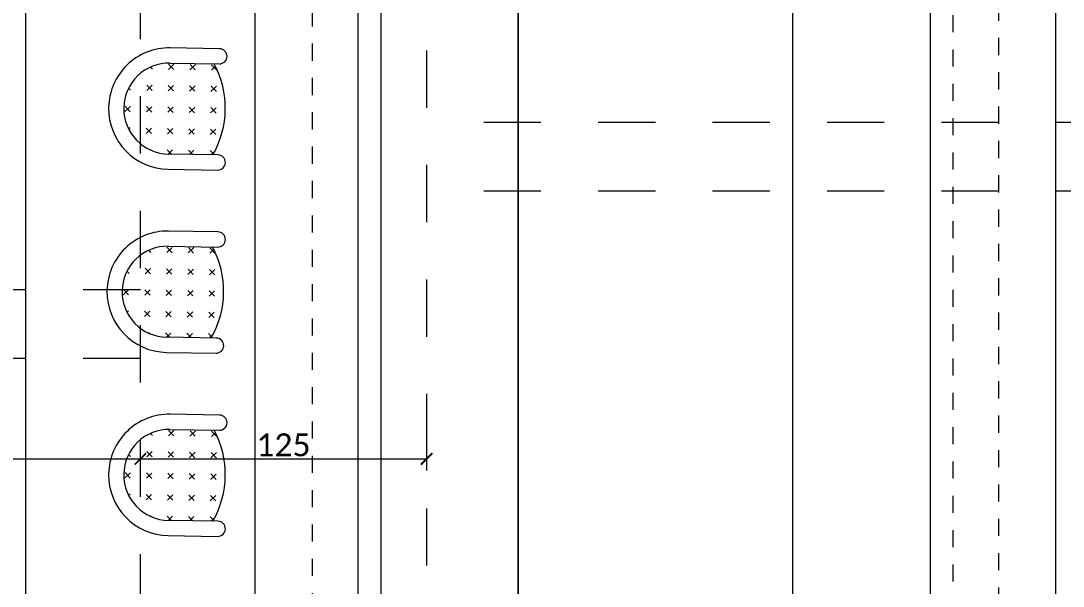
# Model space of a CAD drawing. Header units: centimetres. Extents: x -26724 to 60145, y -23645 to 6771.
# Drawn here: x -10898 to -10442.6, y 1311.9 to 1558.9 of the extents above; entities that cross this region are included whole.
import ezdxf

# ---------------------------------------------------------------- set-up
doc = ezdxf.new("R2010")
doc.units = ezdxf.units.CM
doc.linetypes.add('AUSGEZOGEN', pattern=[0])
doc.linetypes.add('DALEKOVOD_VN', pattern=[5, 2.5, -2.5])
doc.layers.add('3.IZGLED 2', color=7, linetype='Continuous', lineweight=9, true_color=0x4a4a4a)
doc.layers.add('IZGLED 2', color=253, linetype='Continuous', lineweight=9, true_color=0x828282)
doc.layers.add('4.KOTE', color=88, linetype='Continuous', lineweight=15)
doc.styles.get("Standard").update_dxf_attribs({"font": 'calibri.ttf'})
doc.dimstyles.new('ja 1 50', dxfattribs={"dimtxt": 10, "dimasz": 5, "dimexe": 5, "dimexo": 5, "dimgap": 1, "dimtad": 1, "dimdec": 0, "dimtxsty": 'Standard', "dimblk": 'ARCHTICK', "dimcen": 2.5, "dimclrd": 256, "dimclrt": 7, "dimadec": 0, "dimazin": 0, "dimtfac": 1, "dimtdec": 0, "dimtix": 1, "dimtmove": 1, "dimatfit": 3, "dimldrblk": 'ARCHTICK', "dimfxl": 10, "dimfxlon": 1, "dimlwd": 0, "dimlwe": 9, "dimarcsym": 0})

# ---------------------------------------------------------------- blocks, each defined once
blk = doc.blocks.new('_ArchTick')
at = {"color": 0, "linetype": 'ByBlock', "const_width": 0.15}
blk.add_lwpolyline([(-0.5, -0.5), (0.5, 0.5)], dxfattribs=at)
blk = doc.blocks.new('*D1843')
at = {"layer": '4.KOTE', "color": 0, "lineweight": 9, "transparency": 16777216}
for p, q in [((-10926.13, 2333.96), (-10926.13, 2348.96)), ((-10816.13, 2334.48), (-10816.13, 2348.96))]:
    blk.add_line(p, q, dxfattribs=at)
at = {"layer": '4.KOTE', "lineweight": 0, "transparency": 16777216}
blk.add_line((-10926.13, 2343.96), (-10816.13, 2343.96), dxfattribs=at)
at = {"layer": 'Defpoints', "color": 0, "transparency": 16777216}
for p in [(-10816.13, 2343.96), (-10816.13, 2298.94, 13.5), (-10926.13, 0, 13.5)]:
    blk.add_point(p, dxfattribs=at)
at = {"layer": '4.KOTE', "lineweight": 0, "transparency": 16777216, "xscale": 5, "yscale": 5, "zscale": 5, "rotation": 180}
blk.add_blockref('_ArchTick', (-10926.13, 2343.96), dxfattribs=at)
at = {"layer": '4.KOTE', "lineweight": 0, "transparency": 16777216, "xscale": 5, "yscale": 5, "zscale": 5}
blk.add_blockref('_ArchTick', (-10816.13, 2343.96), dxfattribs=at)
at = {"layer": '4.KOTE', "color": 7, "transparency": 16777216, "insert": (-10871.13, 2350.09), "char_height": 10, "attachment_point": 5}
blk.add_mtext('110', dxfattribs=at)
blk = doc.blocks.new('*D1932')
at = {"layer": '4.KOTE', "color": 0, "lineweight": 9, "transparency": 16777216}
for p, q in [((-10995.72, 1358.89), (-10995.72, 1372.48)), ((-10845.73, 1357.9), (-10845.73, 1372.48))]:
    blk.add_line(p, q, dxfattribs=at)
at = {"layer": '4.KOTE', "lineweight": 0, "transparency": 16777216}
blk.add_line((-10995.72, 1367.48), (-10845.73, 1367.48), dxfattribs=at)
at = {"layer": 'Defpoints', "color": 0, "transparency": 16777216}
for p in [(-10845.73, 1367.48), (-10995.72, 1343.64, 13.5), (-10845.73, 1316.84, 13.5)]:
    blk.add_point(p, dxfattribs=at)
at = {"layer": '4.KOTE', "lineweight": 0, "transparency": 16777216, "xscale": 5, "yscale": 5, "zscale": 5, "rotation": 180}
blk.add_blockref('_ArchTick', (-10995.72, 1367.48), dxfattribs=at)
at = {"layer": '4.KOTE', "lineweight": 0, "transparency": 16777216, "xscale": 5, "yscale": 5, "zscale": 5}
blk.add_blockref('_ArchTick', (-10845.73, 1367.48), dxfattribs=at)
at = {"layer": '4.KOTE', "color": 7, "transparency": 16777216, "insert": (-10920.73, 1373.6), "char_height": 10, "attachment_point": 5}
blk.add_mtext('150', dxfattribs=at)
blk = doc.blocks.new('*D1933')
at = {"layer": '4.KOTE', "color": 0, "lineweight": 9, "transparency": 16777216}
for p, q in [((-10720.73, 1375.2), (-10720.73, 1362.48)), ((-10845.73, 1357.9), (-10845.73, 1372.48))]:
    blk.add_line(p, q, dxfattribs=at)
at = {"layer": '4.KOTE', "lineweight": 0, "transparency": 16777216}
blk.add_line((-10845.73, 1367.48), (-10720.73, 1367.48), dxfattribs=at)
at = {"layer": 'Defpoints', "color": 0, "transparency": 16777216}
for p in [(-10720.73, 1384.07, 13.5), (-10720.73, 1367.48), (-10845.73, 1316.84, 13.5)]:
    blk.add_point(p, dxfattribs=at)
at = {"layer": '4.KOTE', "lineweight": 0, "transparency": 16777216, "xscale": 5, "yscale": 5, "zscale": 5, "rotation": 180}
blk.add_blockref('_ArchTick', (-10845.73, 1367.48), dxfattribs=at)
at = {"layer": '4.KOTE', "lineweight": 0, "transparency": 16777216, "xscale": 5, "yscale": 5, "zscale": 5}
blk.add_blockref('_ArchTick', (-10720.73, 1367.48), dxfattribs=at)
at = {"layer": '4.KOTE', "color": 7, "transparency": 16777216, "insert": (-10783.23, 1373.6), "char_height": 10, "attachment_point": 5}
blk.add_mtext('125', dxfattribs=at)
blk = doc.blocks.new('*D1934')
at = {"layer": '4.KOTE', "color": 0, "lineweight": 9, "transparency": 16777216}
for p, q in [((-10995.72, 1754.67), (-10995.72, 1769.67)), ((-10845.73, 1754.76), (-10845.73, 1769.67))]:
    blk.add_line(p, q, dxfattribs=at)
at = {"layer": '4.KOTE', "lineweight": 0, "transparency": 16777216}
blk.add_line((-10995.72, 1764.67), (-10845.73, 1764.67), dxfattribs=at)
at = {"layer": 'Defpoints', "color": 0, "transparency": 16777216}
for p in [(-10845.73, 1764.67), (-10845.73, 1647.79, 13.5), (-10995.72, 0, 13.5)]:
    blk.add_point(p, dxfattribs=at)
at = {"layer": '4.KOTE', "lineweight": 0, "transparency": 16777216, "xscale": 5, "yscale": 5, "zscale": 5, "rotation": 180}
blk.add_blockref('_ArchTick', (-10995.72, 1764.67), dxfattribs=at)
at = {"layer": '4.KOTE', "lineweight": 0, "transparency": 16777216, "xscale": 5, "yscale": 5, "zscale": 5}
blk.add_blockref('_ArchTick', (-10845.73, 1764.67), dxfattribs=at)
at = {"layer": '4.KOTE', "color": 7, "transparency": 16777216, "insert": (-10920.73, 1770.79), "char_height": 10, "attachment_point": 5}
blk.add_mtext('150', dxfattribs=at)

msp = doc.modelspace()

# ---------------------------------------------------------------- linework, layer by layer
at = {"layer": '3.IZGLED 2', "color": 4, "linetype": 'DALEKOVOD_VN', "ltscale": 10}
for p, q in [((-10845.73, 1000.89, 13.5), (-10845.73, 2213.89, 13.5)), ((-10720.73, 1645.89, 13.5), (-10720.73, 1080.89, 13.5)), ((-9520.73, 1514.39, 13.5), (-10720.73, 1514.39, 13.5)), ((-9520.73, 1484.39, 13.5), (-10720.73, 1484.39, 13.5)), ((-10845.73, 1441.39, 13.5), (-11525.69, 1441.39, 13.5)), ((-10845.73, 1411.39, 13.5), (-11525.68, 1411.39, 13.5))]:
    msp.add_line(p, q, dxfattribs=at)
at = {"layer": '3.IZGLED 2', "linetype": 'DALEKOVOD_VN', "ltscale": 3}
msp.add_line((-10470.73, 1093.89, 13.5), (-10470.73, 1723.89, 13.5), dxfattribs=at)
at = {"layer": '3.IZGLED 2'}
for p, q in [((-10445.73, 1093.89, 13.5), (-10445.73, 1723.89, 13.5)), ((-10500.73, 1711.39, 13.5), (-10500.73, 1073.89, 13.5)), ((-10740.73, 1643.9, 13.5), (-10740.73, 1080.89, 13.5)), ((-10680.73, 940.89, 13.5), (-10680.73, 1633.89, 13.5)), ((-10560.73, 1023.89, 13.5), (-10560.73, 1633.89, 13.5)), ((-10795.73, 1623.89, 13.5), (-10795.73, 1100.89, 13.5))]:
    msp.add_line(p, q, dxfattribs=at)
at = {"layer": '3.IZGLED 2', "linetype": 'AUSGEZOGEN', "lineweight": 18, "transparency": 33554687}
for p, q in [((-10750.73, 1643.89, 13.5), (-10750.73, 940.89, 13.5)), ((-10680.73, 1633.89, 13.5), (-10680.73, 940.89, 13.5)), ((-10750.73, 1494.9, 13.5), (-10750.73, 994.9, 13.5))]:
    msp.add_line(p, q, dxfattribs=at)
at = {"layer": '3.IZGLED 2', "linetype": 'DALEKOVOD_VN', "lineweight": 18, "ltscale": 3, "transparency": 33554687}
msp.add_line((-10750.73, 1643.89, 13.5), (-10750.73, 940.89, 13.5), dxfattribs=at)
at = {"layer": '3.IZGLED 2', "transparency": 33554687}
for p, q in [((-10811.14, 1546.69, 13.5), (-10832.72, 1547.03, 13.5)), ((-10831.08, 1539.93, 13.5), (-10833.46, 1537.63, 13.5)), ((-10831.12, 1537.59, 13.5), (-10833.42, 1539.97, 13.5)), ((-10832.83, 1540.41, 13.5), (-10811.24, 1540.07, 13.5)), ((-10821.72, 1539.78, 13.5), (-10824.1, 1537.48, 13.5)), ((-10821.76, 1537.44, 13.5), (-10824.06, 1539.82, 13.5)), ((-10812.4, 1537.29, 13.5), (-10814.7, 1539.67, 13.5)), ((-10842.54, 1538.05, 13.5), (-10842.82, 1537.78, 13.5)), ((-10840.48, 1537.74, 13.5), (-10841.35, 1538.64, 13.5)), ((-10812.93, 1539.09, 13.5), (-10814.74, 1537.33, 13.5)), ((-10849.96, 1530.87, 13.5), (-10850.33, 1530.51, 13.5)), ((-10840.59, 1530.72, 13.5), (-10842.97, 1528.42, 13.5)), ((-10840.63, 1528.38, 13.5), (-10842.93, 1530.76, 13.5)), ((-10831.23, 1530.57, 13.5), (-10833.61, 1528.27, 13.5)), ((-10831.27, 1528.23, 13.5), (-10833.57, 1530.61, 13.5)), ((-10821.87, 1530.42, 13.5), (-10824.25, 1528.12, 13.5)), ((-10821.91, 1528.08, 13.5), (-10824.21, 1530.46, 13.5)), ((-10812.51, 1530.27, 13.5), (-10814.89, 1527.97, 13.5)), ((-10812.55, 1527.93, 13.5), (-10814.85, 1530.31, 13.5)), ((-10849.99, 1528.53, 13.5), (-10850.89, 1529.46, 13.5)), ((-10859.62, 1520.98, 13.5), (-10859.62, 1520.94, 13.5)), ((-10850.1, 1521.51, 13.5), (-10852.48, 1519.21, 13.5)), ((-10850.14, 1519.17, 13.5), (-10852.45, 1521.55, 13.5)), ((-10840.74, 1521.36, 13.5), (-10843.12, 1519.06, 13.5)), ((-10840.78, 1519.02, 13.5), (-10843.08, 1521.4, 13.5)), ((-10831.38, 1521.21, 13.5), (-10833.76, 1518.91, 13.5)), ((-10831.42, 1518.87, 13.5), (-10833.72, 1521.25, 13.5)), ((-10822.02, 1521.06, 13.5), (-10824.4, 1518.76, 13.5)), ((-10822.06, 1518.72, 13.5), (-10824.36, 1521.1, 13.5)), ((-10812.7, 1518.57, 13.5), (-10815, 1520.95, 13.5)), ((-10853, 1520.83, 13.5), (-10853, 1520.87, 13.5)), ((-10812.66, 1520.91, 13.5), (-10815.04, 1518.61, 13.5)), ((-10850.25, 1512.15, 13.5), (-10850.87, 1511.55, 13.5)), ((-10840.89, 1512, 13.5), (-10843.27, 1509.69, 13.5)), ((-10840.93, 1509.66, 13.5), (-10843.23, 1512.04, 13.5)), ((-10831.53, 1511.85, 13.5), (-10833.91, 1509.55, 13.5)), ((-10831.57, 1509.51, 13.5), (-10833.87, 1511.89, 13.5)), ((-10822.17, 1511.7, 13.5), (-10824.55, 1509.4, 13.5)), ((-10822.21, 1509.36, 13.5), (-10824.51, 1511.74, 13.5)), ((-10812.81, 1511.55, 13.5), (-10815.19, 1509.25, 13.5)), ((-10812.85, 1509.21, 13.5), (-10815.15, 1511.59, 13.5)), ((-10841.04, 1502.64, 13.5), (-10841.29, 1502.4, 13.5)), ((-10832.19, 1500.64, 13.5), (-10834.02, 1502.52, 13.5)), ((-10831.68, 1502.49, 13.5), (-10833.57, 1500.66, 13.5)), ((-10811.88, 1500.31, 13.5), (-10833.46, 1500.66, 13.5)), ((-10822.83, 1500.49, 13.5), (-10824.66, 1502.38, 13.5)), ((-10822.32, 1502.34, 13.5), (-10824.21, 1500.51, 13.5)), ((-10813.86, 1500.74, 13.5), (-10815.3, 1502.23, 13.5)), ((-10813.22, 1501.94, 13.5), (-10814.85, 1500.36, 13.5)), ((-10833.57, 1494.04, 13.5), (-10811.98, 1493.7, 13.5)), ((-10811.85, 1466.68, 13.5), (-10833.44, 1467.03, 13.5)), ((-10843.26, 1458.04, 13.5), (-10843.54, 1457.77, 13.5)), ((-10841.2, 1457.73, 13.5), (-10842.07, 1458.63, 13.5)), ((-10831.8, 1459.92, 13.5), (-10834.18, 1457.62, 13.5)), ((-10831.84, 1457.58, 13.5), (-10834.14, 1459.96, 13.5)), ((-10833.54, 1460.41, 13.5), (-10811.96, 1460.06, 13.5)), ((-10822.44, 1459.78, 13.5), (-10824.82, 1457.47, 13.5)), ((-10822.48, 1457.44, 13.5), (-10824.78, 1459.81, 13.5)), ((-10813.64, 1459.08, 13.5), (-10815.46, 1457.32, 13.5)), ((-10813.12, 1457.29, 13.5), (-10815.42, 1459.66, 13.5)), ((-10850.71, 1448.52, 13.5), (-10851.61, 1449.45, 13.5)), ((-10850.67, 1450.86, 13.5), (-10851.05, 1450.5, 13.5)), ((-10841.31, 1450.71, 13.5), (-10843.69, 1448.41, 13.5)), ((-10841.35, 1448.37, 13.5), (-10843.65, 1450.75, 13.5)), ((-10831.95, 1450.56, 13.5), (-10834.33, 1448.26, 13.5)), ((-10831.99, 1448.22, 13.5), (-10834.29, 1450.6, 13.5)), ((-10822.59, 1450.41, 13.5), (-10824.97, 1448.11, 13.5)), ((-10822.63, 1448.07, 13.5), (-10824.93, 1450.45, 13.5)), ((-10813.23, 1450.27, 13.5), (-10815.61, 1447.96, 13.5)), ((-10813.26, 1447.92, 13.5), (-10815.57, 1450.3, 13.5)), ((-10860.34, 1440.97, 13.5), (-10860.34, 1440.93, 13.5)), ((-10853.72, 1440.83, 13.5), (-10853.72, 1440.86, 13.5)), ((-10850.82, 1441.5, 13.5), (-10853.2, 1439.2, 13.5)), ((-10850.86, 1439.16, 13.5), (-10853.16, 1441.54, 13.5)), ((-10841.46, 1441.35, 13.5), (-10843.84, 1439.05, 13.5)), ((-10841.5, 1439.01, 13.5), (-10843.8, 1441.39, 13.5)), ((-10832.1, 1441.2, 13.5), (-10834.48, 1438.9, 13.5)), ((-10832.14, 1438.86, 13.5), (-10834.44, 1441.24, 13.5)), ((-10822.74, 1441.05, 13.5), (-10825.12, 1438.75, 13.5)), ((-10822.78, 1438.71, 13.5), (-10825.08, 1441.09, 13.5)), ((-10813.38, 1440.9, 13.5), (-10815.75, 1438.6, 13.5)), ((-10813.41, 1438.56, 13.5), (-10815.72, 1440.94, 13.5)), ((-10850.97, 1432.14, 13.5), (-10851.58, 1431.55, 13.5)), ((-10841.61, 1431.99, 13.5), (-10843.99, 1429.69, 13.5)), ((-10841.65, 1429.65, 13.5), (-10843.95, 1432.03, 13.5)), ((-10832.25, 1431.84, 13.5), (-10834.63, 1429.54, 13.5)), ((-10832.29, 1429.5, 13.5), (-10834.59, 1431.88, 13.5)), ((-10822.89, 1431.69, 13.5), (-10825.26, 1429.39, 13.5)), ((-10822.92, 1429.35, 13.5), (-10825.23, 1431.73, 13.5)), ((-10813.53, 1431.54, 13.5), (-10815.9, 1429.24, 13.5)), ((-10813.56, 1429.2, 13.5), (-10815.87, 1431.58, 13.5)), ((-10841.76, 1422.63, 13.5), (-10842, 1422.39, 13.5)), ((-10832.91, 1420.63, 13.5), (-10834.74, 1422.52, 13.5)), ((-10832.4, 1422.48, 13.5), (-10834.28, 1420.65, 13.5)), ((-10823.55, 1420.48, 13.5), (-10825.38, 1422.37, 13.5)), ((-10823.04, 1422.33, 13.5), (-10824.92, 1420.5, 13.5)), ((-10814.58, 1420.73, 13.5), (-10816.02, 1422.22, 13.5)), ((-10813.94, 1421.93, 13.5), (-10815.56, 1420.35, 13.5)), ((-10812.59, 1420.31, 13.5), (-10834.18, 1420.65, 13.5)), ((-10834.28, 1414.03, 13.5), (-10812.7, 1413.69, 13.5)), ((-10811.14, 1386.65, 13.5), (-10832.72, 1387, 13.5)), ((-10831.08, 1379.89, 13.5), (-10833.46, 1377.59, 13.5)), ((-10831.12, 1377.55, 13.5), (-10833.42, 1379.93, 13.5)), ((-10832.83, 1380.38, 13.5), (-10811.24, 1380.03, 13.5)), ((-10821.76, 1377.41, 13.5), (-10824.06, 1379.78, 13.5)), ((-10842.54, 1378.01, 13.5), (-10842.82, 1377.74, 13.5)), ((-10840.48, 1377.7, 13.5), (-10841.35, 1378.6, 13.5)), ((-10821.72, 1379.75, 13.5), (-10824.1, 1377.44, 13.5)), ((-10812.93, 1379.05, 13.5), (-10814.74, 1377.29, 13.5)), ((-10812.4, 1377.26, 13.5), (-10814.7, 1379.63, 13.5)), ((-10849.96, 1370.83, 13.5), (-10850.33, 1370.47, 13.5)), ((-10840.59, 1370.68, 13.5), (-10842.97, 1368.38, 13.5)), ((-10840.63, 1368.34, 13.5), (-10842.93, 1370.72, 13.5)), ((-10849.99, 1368.49, 13.5), (-10850.89, 1369.42, 13.5)), ((-10831.23, 1370.53, 13.5), (-10833.61, 1368.23, 13.5)), ((-10831.27, 1368.19, 13.5), (-10833.57, 1370.57, 13.5)), ((-10821.87, 1370.38, 13.5), (-10824.25, 1368.08, 13.5)), ((-10821.91, 1368.04, 13.5), (-10824.21, 1370.42, 13.5)), ((-10812.51, 1370.24, 13.5), (-10814.89, 1367.93, 13.5)), ((-10812.55, 1367.89, 13.5), (-10814.85, 1370.27, 13.5)), ((-10859.62, 1360.94, 13.5), (-10859.62, 1360.9, 13.5)), ((-10853, 1360.8, 13.5), (-10853, 1360.83, 13.5)), ((-10850.1, 1361.47, 13.5), (-10852.48, 1359.17, 13.5)), ((-10850.14, 1359.13, 13.5), (-10852.45, 1361.51, 13.5)), ((-10840.74, 1361.32, 13.5), (-10843.12, 1359.02, 13.5)), ((-10840.78, 1358.98, 13.5), (-10843.08, 1361.36, 13.5)), ((-10831.38, 1361.17, 13.5), (-10833.76, 1358.87, 13.5)), ((-10831.42, 1358.83, 13.5), (-10833.72, 1361.21, 13.5)), ((-10822.02, 1361.02, 13.5), (-10824.4, 1358.72, 13.5)), ((-10822.06, 1358.68, 13.5), (-10824.36, 1361.06, 13.5)), ((-10812.66, 1360.87, 13.5), (-10815.04, 1358.57, 13.5)), ((-10812.7, 1358.53, 13.5), (-10815, 1360.91, 13.5)), ((-10850.25, 1352.11, 13.5), (-10850.87, 1351.52, 13.5)), ((-10840.89, 1351.96, 13.5), (-10843.27, 1349.66, 13.5)), ((-10840.93, 1349.62, 13.5), (-10843.23, 1352, 13.5)), ((-10831.53, 1351.81, 13.5), (-10833.91, 1349.51, 13.5)), ((-10831.57, 1349.47, 13.5), (-10833.87, 1351.85, 13.5)), ((-10822.17, 1351.66, 13.5), (-10824.55, 1349.36, 13.5)), ((-10822.21, 1349.32, 13.5), (-10824.51, 1351.7, 13.5)), ((-10812.81, 1351.51, 13.5), (-10815.19, 1349.21, 13.5)), ((-10812.85, 1349.17, 13.5), (-10815.15, 1351.55, 13.5)), ((-10841.04, 1342.6, 13.5), (-10841.29, 1342.36, 13.5)), ((-10832.19, 1340.6, 13.5), (-10834.02, 1342.49, 13.5)), ((-10831.68, 1342.45, 13.5), (-10833.57, 1340.62, 13.5)), ((-10811.88, 1340.28, 13.5), (-10833.46, 1340.62, 13.5)), ((-10822.83, 1340.45, 13.5), (-10824.66, 1342.34, 13.5)), ((-10822.32, 1342.3, 13.5), (-10824.21, 1340.47, 13.5)), ((-10813.86, 1340.7, 13.5), (-10815.3, 1342.19, 13.5)), ((-10813.22, 1341.9, 13.5), (-10814.85, 1340.32, 13.5)), ((-10833.57, 1334, 13.5), (-10811.98, 1333.66, 13.5))]:
    msp.add_line(p, q, dxfattribs=at)
at = {"layer": '3.IZGLED 2', "ltscale": 12, "elevation": 13.5}
msp.add_lwpolyline([(-10345.83, 858.89), (-10490.83, 858.89), (-10490.83, 713.89), (-10570.83, 713.89), (-10570.83, 573.89), (-10755.83, 573.89), (-10755.83, 713.89), (-10770.83, 713.89), (-10770.83, 606.49), (-10895.83, 606.48), (-10895.83, 1818.89), (-10345.83, 1818.89), (-10345.83, 858.89)], dxfattribs=at)
at = {"layer": '3.IZGLED 2', "linetype": 'DALEKOVOD_VN', "ltscale": 3, "elevation": 13.5}
msp.add_lwpolyline([(-10750.73, 1643.9, 0.419151), (-10770.73, 1623.9), (-10770.73, 1100.66)], format="xyb", dxfattribs=at)
at = {"layer": '3.IZGLED 2', "transparency": 33554687}
for centre, radius, start, end in [((-10833.14, 1520.56, 13.5), 26.48, 89.0863, 179.0863), ((-10811.19, 1543.38, 13.5), 3.31, 269.0863, 89.0863), ((-10833.14, 1520.56, 13.5), 19.86, 89.0863, 179.0863), ((-10849.78, 1520.8, 13.5), 41.14, 330.1898, 27.9829), ((-10833.14, 1520.52, 13.5), 26.48, 179.0863, 269.0863), ((-10833.14, 1520.52, 13.5), 19.86, 179.0863, 269.0863), ((-10811.93, 1497, 13.5), 3.31, 269.0863, 89.0863), ((-10833.86, 1440.55, 13.5), 26.48, 89.0863, 179.0863), ((-10811.91, 1463.37, 13.5), 3.31, 269.0863, 89.0863), ((-10833.86, 1440.55, 13.5), 19.86, 89.0863, 179.0863), ((-10850.5, 1440.79, 13.5), 41.14, 330.1898, 27.9829), ((-10833.86, 1440.51, 13.5), 26.48, 179.0863, 269.0863), ((-10833.86, 1440.51, 13.5), 19.86, 179.0863, 269.0863), ((-10812.65, 1417, 13.5), 3.31, 269.0863, 89.0863), ((-10833.14, 1360.52, 13.5), 26.48, 89.0863, 179.0863), ((-10811.19, 1383.34, 13.5), 3.31, 269.0863, 89.0863), ((-10833.14, 1360.52, 13.5), 19.86, 89.0863, 179.0863), ((-10849.78, 1360.76, 13.5), 41.14, 330.1898, 27.9829), ((-10833.14, 1360.48, 13.5), 26.48, 179.0863, 269.0863), ((-10833.14, 1360.48, 13.5), 19.86, 179.0863, 269.0863), ((-10811.93, 1336.97, 13.5), 3.31, 269.0863, 89.0863)]:
    msp.add_arc(centre, radius, start, end, dxfattribs=at)
at = {"layer": 'IZGLED 2', "linetype": 'DALEKOVOD_VN', "ltscale": 3}
msp.add_line((-10490.73, 1711.39, 13.5), (-10490.73, 1073.89, 13.5), dxfattribs=at)

# ---------------------------------------------------------------- dimensions: what is measured, and where the dimension line sits
at = {"layer": '4.KOTE'}
for base, p1, p2, picture, middle in [((-10816.13, 2343.96), (-10926.13, 0, 13.5), (-10816.13, 2298.94, 13.5), '*D1843', (-10871.13, 2350.09)), ((-10845.73, 1764.67), (-10995.72, 0, 13.5), (-10845.73, 1647.79, 13.5), '*D1934', (-10920.73, 1770.79)), ((-10845.73, 1367.48), (-10995.72, 1343.64, 13.5), (-10845.73, 1316.84, 13.5), '*D1932', (-10920.73, 1373.6)), ((-10720.73, 1367.48), (-10845.73, 1316.84, 13.5), (-10720.73, 1384.07, 13.5), '*D1933', (-10783.23, 1373.6))]:
    dim = msp.add_linear_dim(base=base, p1=p1, p2=p2, dimstyle='ja 1 50', dxfattribs=at)
    dim.commit()
    dim.dimension.update_dxf_attribs({"geometry": picture, "text_midpoint": middle})

doc.saveas('drawing.dxf')
